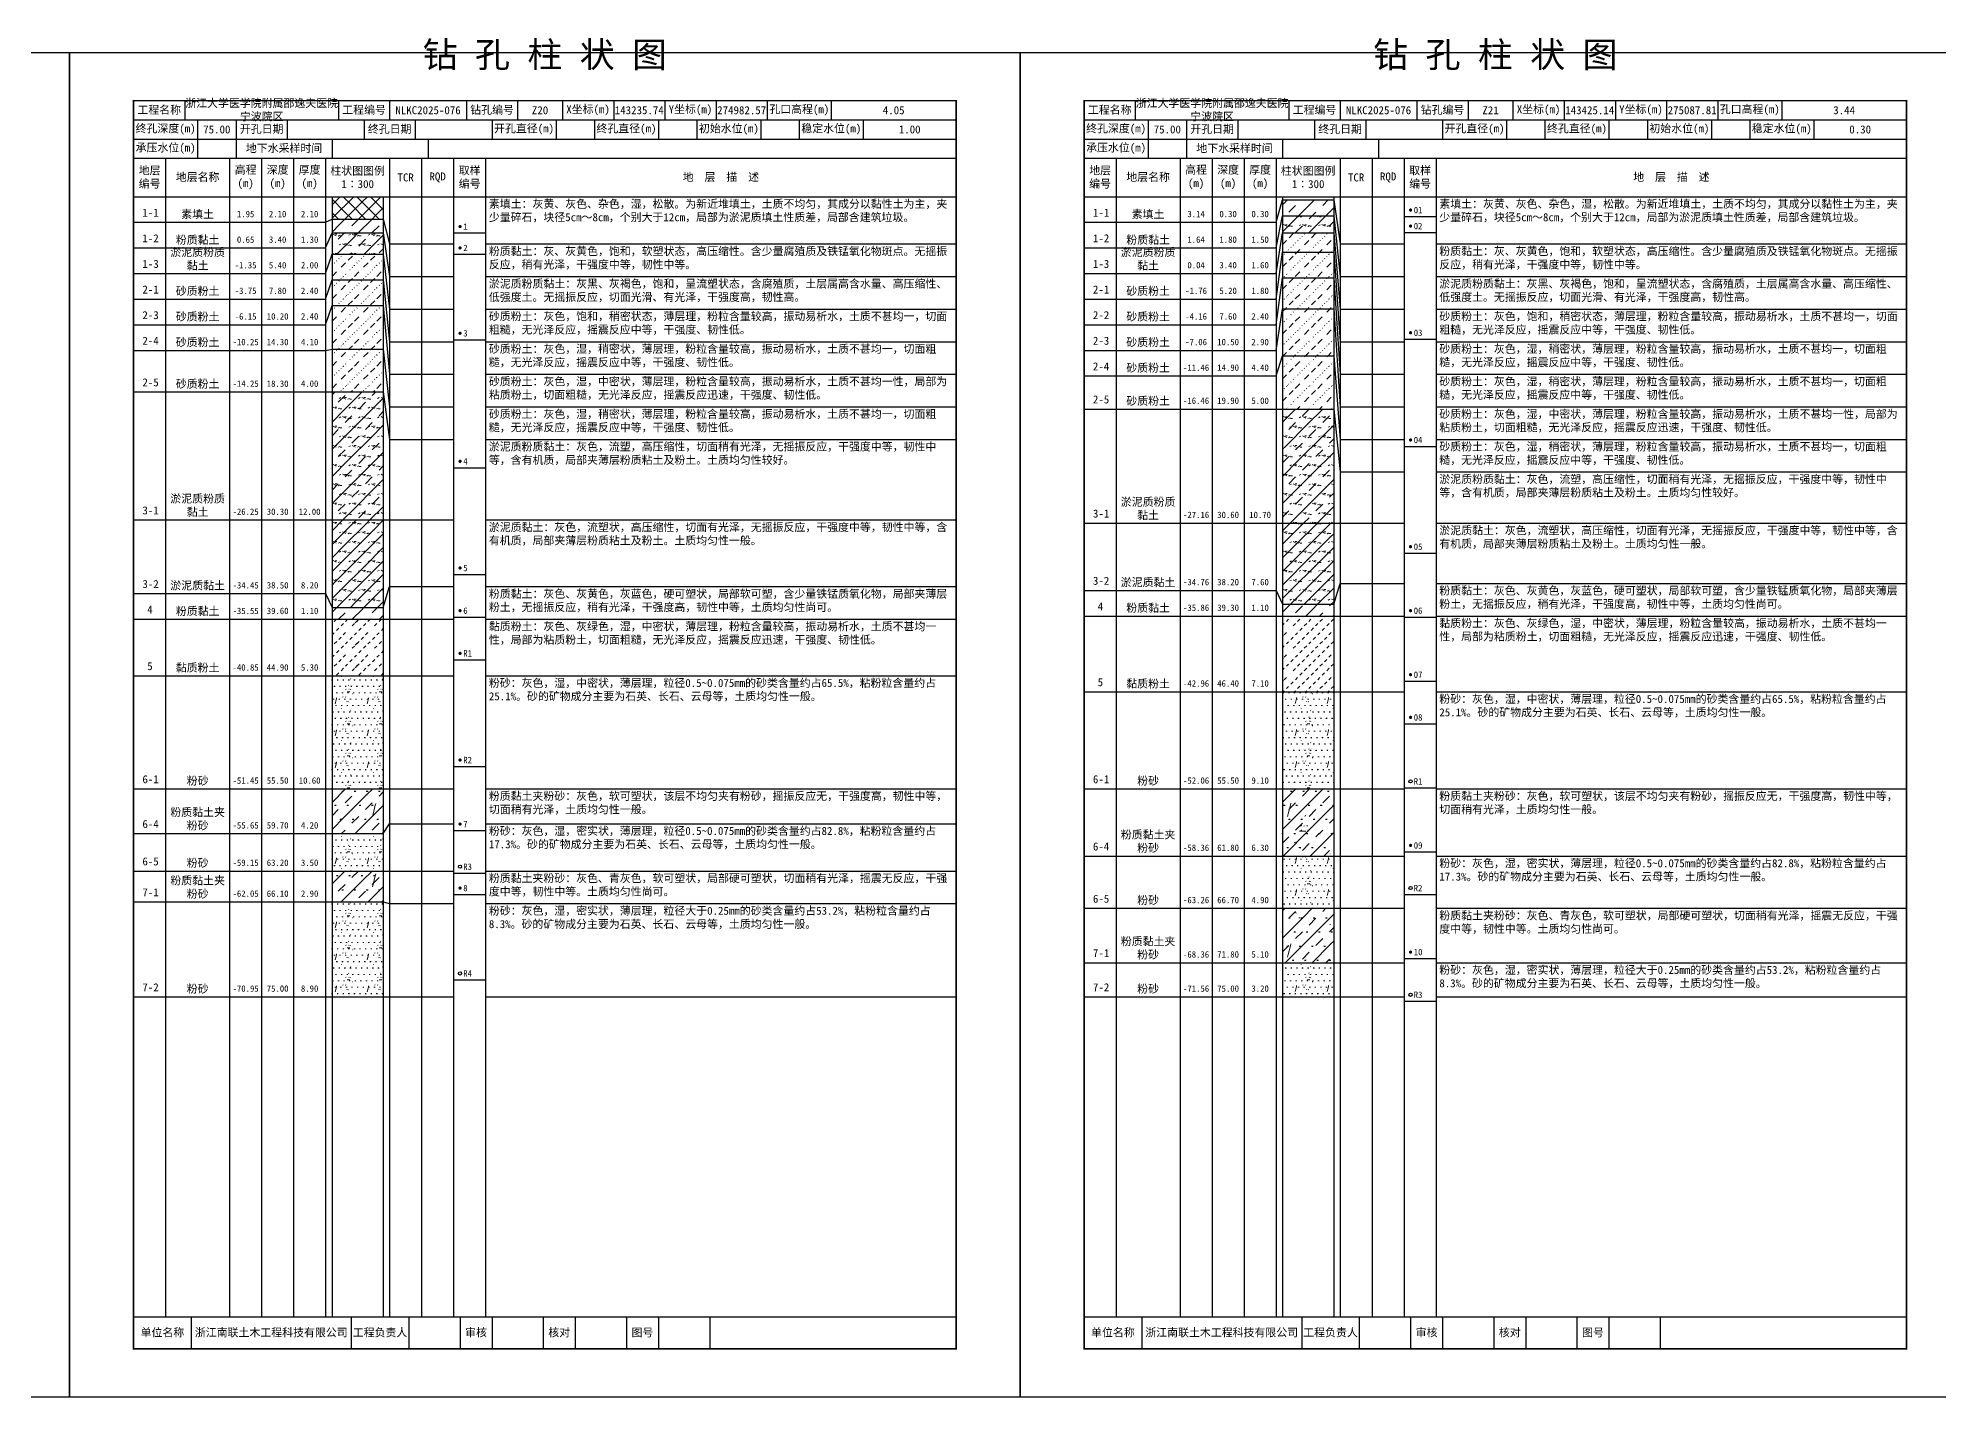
# Model space of a CAD drawing. Extents: x 297 to 65340, y 0 to 425.
# Drawn here: x 38303 to 38897, y 0 to 425 of the extents above; entities that cross this region are included whole.
import ezdxf
from ezdxf.enums import TextEntityAlignment as Align

# ---------------------------------------------------------------- set-up
doc = ezdxf.new("R2010")
doc.units = 0
doc.layers.get('0').update_dxf_attribs({"linetype": 'CONTINUOUS'})
doc.layers.add('FRAME', color=7, linetype='CONTINUOUS')
doc.layers.add('STRATUM', color=7, linetype='CONTINUOUS')
doc.layers.add('HATCH', color=7, linetype='CONTINUOUS', lineweight=13)
doc.styles.add('ST', font='')
doc.styles.get('ST').set_extended_font_data('SimSun')
pattern_1 = [(45, (0, 0), (-4.2426407, 4.2426407), [10, 0]), (45, (1.061, -3.182), (-2.1213203, 6.363961), [3, -3])]
pattern_2 = [(45, (0, 0), (-4.2426407, 4.2426407), [10, 0]), (45, (1.061, -3.182), (-2.1213203, 6.363961), [3, -3]), (26.565, (1.0741, -0.2536), (5.99982296, 5.99981224), [0.567, -12.849]), (0, (0.507, -0.2536), (0, 6), [0.567, -5.433]), (26.565, (-1.5813, 0), (5.99982296, 5.99981224), [0.567, -12.849]), (0, (-1.074, 0.2536), (0, 6), [0.567, -5.433]), (153.435, (0.5071, -0.2536), (-5.9998176, -5.36e-06), [1.134, -12.2826]), (26.565, (4.0741, 2.7464), (5.99982296, 5.99981224), [0.567, -12.849]), (0, (3.507, 2.7464), (0, 6), [0.567, -5.433]), (26.565, (1.4187, 3), (5.99982296, 5.99981224), [0.567, -12.849]), (0, (1.926, 3.2536), (0, 6), [0.567, -5.433]), (153.435, (3.5071, 2.7464), (-5.9998176, -5.36e-06), [1.134, -12.2826])]
pattern_3 = [(45.000006, (0, 0), (-7.3e-07, 6.99998237), [1.971956, -7.927535]), (45.000006, (2.813, 2.829), (-7.3e-07, 6.99998237), [1.99367, -7.905828]), (45.000006, (5.0675, 5.082), (-7.3e-07, 6.99998237), [1.813609, -8.085882]), (26.565052, (0, 3.5), (7.00000042, 7.00000017), [0.0965, -15.555976]), (36.869899, (0.7, 4.2), (6.999999835, 7.000000165), [0.197747, -34.802253]), (315.00001, (3.5, 6.976), (6.99998237, 1.2e-06), [0.033054, -9.866441]), (26.565052, (3.5, 0), (7.00000042, 7.00000017), [0.144749, -15.507727]), (26.565052, (4.2, 0.7), (7.00000042, 7.00000017), [0.10528, -15.547196]), (90.000004, (4.55, 1.05), (-7, -5e-07), [0.028767, -6.971233]), (26.565052, (4.9, 1.4), (7.00000042, 7.00000017), [0.091014, -31.213938]), (36.869899, (5.6, 2.1), (6.999999835, 7.000000165), [0.110692, -34.889308]), (45.000002, (6.3, 2.8), (-2.4e-07, 6.99998237), [0.109112, -9.790383]), (315.00001, (6.914, 3.548), (6.99998237, 1.2e-06), [0.033054, -9.866441]), (36.869898, (1.4, 4.9), (6.999999957, 7.000000043), [0.10224, -34.89776]), (53.130103, (2.1, 5.6), (13.999999763, 21.00000016), [0.134384, -34.865616]), (53.130103, (2.8, 6.3), (13.999999763, 21.00000016), [0.126246, -34.873754])]
pattern_4 = [(45, (0, 0), (-2.12132034, 2.12132034), [10, 0]), (26.565, (1.0741, -0.2536), (5.99982296, 5.99981224), [0.567, -12.849]), (0, (0.507, -0.2536), (0, 6), [0.567, -5.433]), (26.565, (-1.5813, 0), (5.99982296, 5.99981224), [0.567, -12.849]), (0, (-1.074, 0.2536), (0, 6), [0.567, -5.433]), (153.435, (0.5071, -0.2536), (-5.9998176, -5.36e-06), [1.134, -12.2826]), (26.565, (4.0741, 2.7464), (5.99982296, 5.99981224), [0.567, -12.849]), (0, (3.507, 2.7464), (0, 6), [0.567, -5.433]), (26.565, (1.4187, 3), (5.99982296, 5.99981224), [0.567, -12.849]), (0, (1.926, 3.2536), (0, 6), [0.567, -5.433]), (153.435, (3.5071, 2.7464), (-5.9998176, -5.36e-06), [1.134, -12.2826])]
pattern_5 = [(45.000005, (0, 0), (-6e-07, 6.99998237), [0.947297, -8.952198]), (45.000005, (1.4, 1.4), (-6e-07, 6.99998237), [0.986898, -8.912597]), (45.000005, (2.8, 2.8), (-6e-07, 6.99998237), [1.060182, -8.839313]), (45.000005, (4.2, 4.2), (-6e-07, 6.99998237), [0.949178, -8.950318]), (45.000005, (5.6, 5.6), (-6e-07, 6.99998237), [1.036501, -8.862994]), (45.000005, (3.5, 0), (-6e-07, 6.99998237), [1.013348, -8.886147]), (45.000005, (4.9, 1.4), (-6e-07, 6.99998237), [1.078956, -12.120371]), (45.000005, (6.3, 2.8), (-6e-07, 6.99998237), [0.998824, -8.900671]), (45.000003, (0.7, 4.2), (-3.7e-07, 6.99998237), [1.05533, -8.844165]), (45.000003, (2.1, 5.6), (-3.7e-07, 6.99998237), [1.036501, -8.862994])]
pattern_6 = [(82.875, (-0.8346, -1.206), (0.00036925, 10.00017644), [0.08929, -80.53371]), (143.13, (-0.7336, -1.2818), (-29.99996427, 20.00005359), [0.12627, -49.87373]), (172.875, (-0.5564, -1.304), (-70.000245666, 9.99966033), [0.17857, -80.44443]), (206.565, (-0.378, -1.2147), (-9.99970493, -9.99968706), [0.19954, -22.16046]), (243.435, (-0.2887, -1.0363), (8.93e-06, -9.999696), [0.19954, -22.16146]), (255.964, (-0.1994, -0.679), (-0.00020004, -9.99950129), [0.36813, -40.86287]), (255.964, (0.1106, 0.561), (-0.00020004, -9.99950129), [1.27838, -39.95262]), (255.964, (0.179, 0.835), (-0.00020004, -9.99950129), [0.28235, -40.94865]), (216.87, (0.3694, 1.0892), (-9.99998214, -10.00001786), [0.12627, -49.87373]), (243.435, (0.2683, 1.0135), (8.93e-06, -9.999696), [0.19954, -22.16146]), (206.565, (0.548, 1.1785), (-9.99970493, -9.99968706), [0.19954, -22.16046]), (172.875, (0.725, 1.1563), (-70.000245666, 9.99966033), [0.17857, -80.44443]), (143.13, (0.826, 1.0806), (-29.99996427, 20.00005359), [0.12627, -49.87373]), (82.875, (0.815, 0.992), (0.00036925, 10.00017644), [0.08929, -80.53371]), (0, (-0.33, 0.34), (0, 10), [0.89286, -9.10714]), (0, (0.025, 0), (1, 2), [0, -1.75]), (0, (0, 0.025), (1, 2), [0, -1.75]), (0, (0, 0), (1, 2), [0, -1.75]), (0, (-0.025, 0), (1, 2), [0, -1.75]), (0, (0, -0.025), (1, 2), [0, -1.75])]
pattern_7 = [(82.875, (-1.8361, -2.6533), (0.00081235, 22.00038817), [0.196438, -177.174162]), (143.13, (-1.614, -2.82), (-65.9999214, 44.0001179), [0.277794, -109.722206]), (172.875, (-1.224, -2.8687), (-154.00054047, 21.99925272), [0.392854, -176.977746]), (206.565, (-0.831, -2.672), (-21.9993508, -21.9993115), [0.438988, -48.753012]), (243.435, (-0.635, -2.28), (1.96e-05, -21.9993312), [0.438988, -48.755212]), (255.964, (-0.4387, -1.494), (-0.0004401, -21.9989028), [0.809886, -89.898314]), (255.964, (0.2434, 1.2344), (-0.0004401, -21.9989028), [2.812436, -87.895764]), (255.964, (0.394, 1.837), (-0.0004401, -21.9989028), [0.62117, -90.08703]), (216.87, (0.8126, 2.3963), (-21.9999607, -22.0000393), [0.277794, -109.722206]), (243.435, (0.59, 2.23), (1.96e-05, -21.9993312), [0.438988, -48.755212]), (206.565, (1.205, 2.593), (-21.9993508, -21.9993115), [0.438988, -48.753012]), (172.875, (1.595, 2.544), (-154.00054047, 21.99925272), [0.392854, -176.977746]), (143.13, (1.8173, 2.3772), (-65.9999214, 44.0001179), [0.277794, -109.722206]), (82.875, (1.793, 2.1823), (0.00081235, 22.00038817), [0.196438, -177.174162]), (0, (-0.725, 0.748), (0, 22), [1.964292, -20.035708]), (0, (0.055, 0), (2.2, 4.4), [0, -3.85]), (0, (0, 0.055), (2.2, 4.4), [0, -3.85]), (0, (0, 0), (2.2, 4.4), [0, -3.85]), (0, (-0.055, 0), (2.2, 4.4), [0, -3.85]), (0, (0, -0.055), (2.2, 4.4), [0, -3.85])]

# ---------------------------------------------------------------- blocks, each defined once
blk = doc.blocks.new('SolidCircle')
at = {"const_width": 0.5}
blk.add_lwpolyline([(-0.25, 0, 1), (0.25, 0, 1)], format="xyb", close=True, dxfattribs=at)

msp = doc.modelspace()

# ---------------------------------------------------------------- hatches: boundary and pattern name
at = {"layer": 'HATCH'}
h = msp.add_hatch(dxfattribs=at)
h.set_pattern_fill('STT', color=256, style=0)
h.set_pattern_definition([(45, (0, 0), (-2.12132034, 2.12132034), [10, 0]), (135, (0, 0), (-2.12132034, -2.12132034), [10, 0])])
h.paths.add_polyline_path([(38411, 375), (38395, 375), (38395, 368), (38411, 368)])
h = msp.add_hatch(dxfattribs=at)
h.set_pattern_fill('FZNT', color=256, style=0)
h.set_pattern_definition(pattern_1)
h.paths.add_polyline_path([(38708, 374), (38692, 374), (38692, 369), (38708, 369)])
h = msp.add_hatch(dxfattribs=at)
h.set_pattern_fill('YNFNT', color=256, style=0)
h.set_pattern_definition(pattern_2)
h.paths.add_polyline_path([(38708, 369), (38692, 369), (38692, 363.67), (38708, 363.67)])
h = msp.add_hatch(dxfattribs=at)
h.set_pattern_fill('FZNT', color=256, style=0)
h.set_pattern_definition(pattern_1)
h.paths.add_polyline_path([(38411, 368), (38395, 368), (38395, 363.67), (38411, 363.67)])
h = msp.add_hatch(dxfattribs=at)
h.set_pattern_fill('YNFNT', color=256, style=0)
h.set_pattern_definition(pattern_2)
h.paths.add_polyline_path([(38411, 363.67), (38395, 363.67), (38395, 357), (38411, 357)])
h = msp.add_hatch(dxfattribs=at)
h.set_pattern_fill('SZFT', color=256, style=0)
h.set_pattern_definition(pattern_3)
h.paths.add_polyline_path([(38708, 363.67), (38692, 363.67), (38692, 357.67), (38708, 357.67)])
h = msp.add_hatch(dxfattribs=at)
h.set_pattern_fill('SZFT', color=256, style=0)
h.set_pattern_definition(pattern_3)
h.paths.add_polyline_path([(38411, 357), (38395, 357), (38395, 349), (38411, 349)])
h = msp.add_hatch(dxfattribs=at)
h.set_pattern_fill('SZFT', color=256, style=0)
h.set_pattern_definition(pattern_3)
h.paths.add_polyline_path([(38708, 357.67), (38692, 357.67), (38692, 349.67), (38708, 349.67)])
h = msp.add_hatch(dxfattribs=at)
h.set_pattern_fill('SZFT', color=256, style=0)
h.set_pattern_definition(pattern_3)
h.paths.add_polyline_path([(38411, 349), (38395, 349), (38395, 341), (38411, 341)])
h = msp.add_hatch(dxfattribs=at)
h.set_pattern_fill('SZFT', color=256, style=0)
h.set_pattern_definition(pattern_3)
h.paths.add_polyline_path([(38708, 349.67), (38692, 349.67), (38692, 340), (38708, 340)])
h = msp.add_hatch(dxfattribs=at)
h.set_pattern_fill('SZFT', color=256, style=0)
h.set_pattern_definition(pattern_3)
h.paths.add_polyline_path([(38411, 341), (38395, 341), (38395, 327.33), (38411, 327.33)])
h = msp.add_hatch(dxfattribs=at)
h.set_pattern_fill('SZFT', color=256, style=0)
h.set_pattern_definition(pattern_3)
h.paths.add_polyline_path([(38708, 340), (38692, 340), (38692, 325.33), (38708, 325.33)])
h = msp.add_hatch(dxfattribs=at)
h.set_pattern_fill('SZFT', color=256, style=0)
h.set_pattern_definition(pattern_3)
h.paths.add_polyline_path([(38411, 327.33), (38395, 327.33), (38395, 314), (38411, 314)])
h = msp.add_hatch(dxfattribs=at)
h.set_pattern_fill('SZFT', color=256, style=0)
h.set_pattern_definition(pattern_3)
h.paths.add_polyline_path([(38708, 325.33), (38692, 325.33), (38692, 308.67), (38708, 308.67)])
h = msp.add_hatch(dxfattribs=at)
h.set_pattern_fill('YNFNT', color=256, style=0)
h.set_pattern_definition(pattern_2)
h.paths.add_polyline_path([(38411, 314), (38395, 314), (38395, 274), (38411, 274)])
h = msp.add_hatch(dxfattribs=at)
h.set_pattern_fill('YNFNT', color=256, style=0)
h.set_pattern_definition(pattern_2)
h.paths.add_polyline_path([(38708, 308.67), (38692, 308.67), (38692, 273), (38708, 273)])
h = msp.add_hatch(dxfattribs=at)
h.set_pattern_fill('YNNT', color=256, style=0)
h.set_pattern_definition(pattern_4)
h.paths.add_polyline_path([(38411, 274), (38395, 274), (38395, 246.67), (38411, 246.67)])
h = msp.add_hatch(dxfattribs=at)
h.set_pattern_fill('YNNT', color=256, style=0)
h.set_pattern_definition(pattern_4)
h.paths.add_polyline_path([(38708, 273), (38692, 273), (38692, 247.67), (38708, 247.67)])
h = msp.add_hatch(dxfattribs=at)
h.set_pattern_fill('FZNT', color=256, style=0)
h.set_pattern_definition(pattern_1)
h.paths.add_polyline_path([(38411, 246.67), (38395, 246.67), (38395, 243), (38411, 243)])
h = msp.add_hatch(dxfattribs=at)
h.set_pattern_fill('FZNT', color=256, style=0)
h.set_pattern_definition(pattern_1)
h.paths.add_polyline_path([(38708, 247.67), (38692, 247.67), (38692, 244), (38708, 244)])
h = msp.add_hatch(dxfattribs=at)
h.set_pattern_fill('NZFT', color=256, style=0)
h.set_pattern_definition(pattern_5)
h.paths.add_polyline_path([(38708, 244), (38692, 244), (38692, 220.33), (38708, 220.33)])
h = msp.add_hatch(dxfattribs=at)
h.set_pattern_fill('NZFT', color=256, style=0)
h.set_pattern_definition(pattern_5)
h.paths.add_polyline_path([(38411, 243), (38395, 243), (38395, 225.33), (38411, 225.33)])
h = msp.add_hatch(dxfattribs=at)
h.set_pattern_fill('FS', color=256, style=0)
h.set_pattern_definition(pattern_6)
h.paths.add_polyline_path([(38411, 225.33), (38395, 225.33), (38395, 190), (38411, 190)])
h = msp.add_hatch(dxfattribs=at)
h.set_pattern_fill('FS', color=256, style=0)
h.set_pattern_definition(pattern_6)
h.paths.add_polyline_path([(38708, 220.33), (38692, 220.33), (38692, 190), (38708, 190)])
h = msp.add_hatch(dxfattribs=at)
h.set_pattern_fill('FZNT', color=256, style=0)
h.set_pattern_definition(pattern_1)
h.paths.add_polyline_path([(38411, 190), (38395, 190), (38395, 176), (38411, 176)])
h = msp.add_hatch(dxfattribs=at)
h.set_pattern_fill('FS', color=256, scale=2.2, style=0)
h.set_pattern_definition(pattern_7)
h.paths.add_polyline_path([(38411, 190), (38395, 190), (38395, 176), (38411, 176)])
h = msp.add_hatch(dxfattribs=at)
h.set_pattern_fill('FZNT', color=256, style=0)
h.set_pattern_definition(pattern_1)
h.paths.add_polyline_path([(38708, 190), (38692, 190), (38692, 169), (38708, 169)])
h = msp.add_hatch(dxfattribs=at)
h.set_pattern_fill('FS', color=256, scale=2.2, style=0)
h.set_pattern_definition(pattern_7)
h.paths.add_polyline_path([(38708, 190), (38692, 190), (38692, 169), (38708, 169)])
h = msp.add_hatch(dxfattribs=at)
h.set_pattern_fill('FS', color=256, style=0)
h.set_pattern_definition(pattern_6)
h.paths.add_polyline_path([(38411, 176), (38395, 176), (38395, 164.33), (38411, 164.33)])
h = msp.add_hatch(dxfattribs=at)
h.set_pattern_fill('FS', color=256, style=0)
h.set_pattern_definition(pattern_6)
h.paths.add_polyline_path([(38708, 169), (38692, 169), (38692, 152.67), (38708, 152.67)])
h = msp.add_hatch(dxfattribs=at)
h.set_pattern_fill('FZNT', color=256, style=0)
h.set_pattern_definition(pattern_1)
h.paths.add_polyline_path([(38411, 164.33), (38395, 164.33), (38395, 154.67), (38411, 154.67)])
h = msp.add_hatch(dxfattribs=at)
h.set_pattern_fill('FS', color=256, scale=2.2, style=0)
h.set_pattern_definition(pattern_7)
h.paths.add_polyline_path([(38411, 164.33), (38395, 164.33), (38395, 154.67), (38411, 154.67)])
h = msp.add_hatch(dxfattribs=at)
h.set_pattern_fill('FS', color=256, style=0)
h.set_pattern_definition(pattern_6)
h.paths.add_polyline_path([(38411, 154.67), (38395, 154.67), (38395, 125), (38411, 125)])
h = msp.add_hatch(dxfattribs=at)
h.set_pattern_fill('FZNT', color=256, style=0)
h.set_pattern_definition(pattern_1)
h.paths.add_polyline_path([(38708, 152.67), (38692, 152.67), (38692, 135.67), (38708, 135.67)])
h = msp.add_hatch(dxfattribs=at)
h.set_pattern_fill('FS', color=256, scale=2.2, style=0)
h.set_pattern_definition(pattern_7)
h.paths.add_polyline_path([(38708, 152.67), (38692, 152.67), (38692, 135.67), (38708, 135.67)])
h = msp.add_hatch(dxfattribs=at)
h.set_pattern_fill('FS', color=256, style=0)
h.set_pattern_definition(pattern_6)
h.paths.add_polyline_path([(38708, 135.67), (38692, 135.67), (38692, 125), (38708, 125)])

# ---------------------------------------------------------------- linework, layer by layer
at = {"layer": 'FRAME', "color": 245, "linetype": 'Continuous'}
for points in [[(38016, 0), (38313, 0), (38313, 420), (38016, 420)], [(38313, 0), (38610, 0), (38610, 420), (38313, 420)], [(38610, 0), (38907, 0), (38907, 420), (38610, 420)]]:
    msp.add_lwpolyline(points, close=True, dxfattribs=at)
at = {"layer": 'FRAME', "linetype": 'Continuous', "const_width": 0.5}
for points in [[(38333, 15), (38590, 15), (38590, 405), (38333, 405)], [(38630, 15), (38887, 15), (38887, 405), (38630, 405)]]:
    msp.add_lwpolyline(points, close=True, dxfattribs=at)
at = {"layer": 'FRAME', "color": 0, "linetype": 'Continuous'}
for points in [[(38349, 405), (38349, 399)], [(38397, 405), (38397, 399)], [(38413, 405), (38413, 399)], [(38437, 405), (38437, 399)], [(38453, 405), (38453, 399)], [(38467, 405), (38467, 399)], [(38483, 405), (38483, 399)], [(38499, 405), (38499, 399)], [(38515, 405), (38515, 399)], [(38531, 405), (38531, 399)], [(38551, 405), (38551, 399)], [(38590, 405), (38590, 399)], [(38646, 405), (38646, 399)], [(38694, 405), (38694, 399)], [(38710, 405), (38710, 399)], [(38734, 405), (38734, 399)], [(38750, 405), (38750, 399)], [(38764, 405), (38764, 399)], [(38780, 405), (38780, 399)], [(38796, 405), (38796, 399)], [(38812, 405), (38812, 399)], [(38828, 405), (38828, 399)], [(38848, 405), (38848, 399)], [(38887, 405), (38887, 399)], [(38333, 399), (38590, 399)], [(38353, 399), (38353, 393)], [(38365, 399), (38365, 393)], [(38381, 399), (38381, 393)], [(38405, 399), (38405, 393)], [(38421, 399), (38421, 393)], [(38445, 399), (38445, 393)], [(38465, 399), (38465, 393)], [(38477, 399), (38477, 393)], [(38497, 399), (38497, 393)], [(38509, 399), (38509, 393)], [(38529, 399), (38529, 393)], [(38541, 399), (38541, 393)], [(38561, 399), (38561, 393)], [(38590, 399), (38590, 393)], [(38630, 399), (38887, 399)], [(38650, 399), (38650, 393)], [(38662, 399), (38662, 393)], [(38678, 399), (38678, 393)], [(38702, 399), (38702, 393)], [(38718, 399), (38718, 393)], [(38742, 399), (38742, 393)], [(38762, 399), (38762, 393)], [(38774, 399), (38774, 393)], [(38794, 399), (38794, 393)], [(38806, 399), (38806, 393)], [(38826, 399), (38826, 393)], [(38838, 399), (38838, 393)], [(38858, 399), (38858, 393)], [(38887, 399), (38887, 393)], [(38333, 393), (38590, 393)], [(38353, 393), (38353, 387)], [(38365, 393), (38365, 387)], [(38395, 393), (38395, 387)], [(38425, 393), (38425, 387)], [(38630, 393), (38887, 393)], [(38650, 393), (38650, 387)], [(38662, 393), (38662, 387)], [(38692, 393), (38692, 387)], [(38722, 393), (38722, 387)], [(38333, 387), (38590, 387)], [(38343, 387), (38343, 25)], [(38363, 387), (38363, 25)], [(38373, 387), (38373, 25)], [(38383, 387), (38383, 25)], [(38393, 387), (38393, 25)], [(38413, 387), (38413, 25)], [(38423, 387), (38423, 25)], [(38433, 387), (38433, 25)], [(38443, 387), (38443, 25)], [(38590, 387), (38590, 25)], [(38630, 387), (38887, 387)], [(38640, 387), (38640, 25)], [(38660, 387), (38660, 25)], [(38670, 387), (38670, 25)], [(38680, 387), (38680, 25)], [(38690, 387), (38690, 25)], [(38710, 387), (38710, 25)], [(38720, 387), (38720, 25)], [(38730, 387), (38730, 25)], [(38740, 387), (38740, 25)], [(38887, 387), (38887, 25)], [(38333, 375), (38590, 375)], [(38395, 375), (38395, 25)], [(38411, 375), (38411, 25)], [(38630, 375), (38887, 375)], [(38692, 375), (38692, 25)], [(38708, 375), (38708, 25)], [(38333, 25), (38590, 25)], [(38351, 25), (38351, 15)], [(38401, 25), (38401, 15)], [(38419, 25), (38419, 15)], [(38435, 25), (38435, 15)], [(38445, 25), (38445, 15)], [(38461, 25), (38461, 15)], [(38471, 25), (38471, 15)], [(38487, 25), (38487, 15)], [(38497, 25), (38497, 15)], [(38513, 25), (38513, 15)], [(38630, 25), (38887, 25)], [(38648, 25), (38648, 15)], [(38698, 25), (38698, 15)], [(38716, 25), (38716, 15)], [(38732, 25), (38732, 15)], [(38742, 25), (38742, 15)], [(38758, 25), (38758, 15)], [(38768, 25), (38768, 15)], [(38784, 25), (38784, 15)], [(38794, 25), (38794, 15)], [(38810, 25), (38810, 15)]]:
    msp.add_lwpolyline(points, dxfattribs=at)
at = {"layer": 'STRATUM', "linetype": 'Continuous'}
for points in [[(38690, 367), (38692, 374), (38708, 374), (38710, 360.23)], [(38690, 359), (38692, 369), (38708, 369), (38710, 350.06)], [(38730, 368.83), (38740, 368.83)], [(38333, 367), (38343, 367)], [(38343, 367), (38363, 367)], [(38363, 367), (38373, 367)], [(38373, 367), (38383, 367)], [(38383, 367), (38393, 367)], [(38393, 367), (38395, 368), (38411, 368), (38413, 360.23)], [(38393, 359), (38395, 363.67), (38411, 363.67), (38413, 350.06)], [(38433, 363.67), (38443, 363.67)], [(38630, 367), (38640, 367)], [(38640, 367), (38660, 367)], [(38660, 367), (38670, 367)], [(38670, 367), (38680, 367)], [(38680, 367), (38690, 367)], [(38690, 351), (38692, 363.67), (38708, 363.67), (38710, 339.88)], [(38730, 363.83), (38740, 363.83)], [(38333, 359), (38343, 359)], [(38343, 359), (38363, 359)], [(38363, 359), (38373, 359)], [(38373, 359), (38383, 359)], [(38383, 359), (38393, 359)], [(38393, 351), (38395, 357), (38411, 357), (38413, 339.88)], [(38413, 360.23), (38423, 360.23)], [(38423, 360.23), (38433, 360.23)], [(38433, 357), (38443, 357)], [(38443, 360.23), (38590, 360.23)], [(38630, 359), (38640, 359)], [(38640, 359), (38660, 359)], [(38660, 359), (38670, 359)], [(38670, 359), (38680, 359)], [(38680, 359), (38690, 359)], [(38690, 343), (38692, 357.67), (38708, 357.67), (38710, 329.7)], [(38710, 360.23), (38720, 360.23)], [(38720, 360.23), (38730, 360.23)], [(38740, 360.23), (38887, 360.23)], [(38333, 351), (38343, 351)], [(38343, 351), (38363, 351)], [(38363, 351), (38373, 351)], [(38373, 351), (38383, 351)], [(38383, 351), (38393, 351)], [(38630, 351), (38640, 351)], [(38640, 351), (38660, 351)], [(38660, 351), (38670, 351)], [(38670, 351), (38680, 351)], [(38680, 351), (38690, 351)], [(38393, 343), (38395, 349), (38411, 349), (38413, 329.7)], [(38413, 350.06), (38423, 350.06)], [(38423, 350.06), (38433, 350.06)], [(38443, 350.06), (38590, 350.06)], [(38690, 335), (38692, 349.67), (38708, 349.67), (38710, 319.53)], [(38710, 350.06), (38720, 350.06)], [(38720, 350.06), (38730, 350.06)], [(38740, 350.06), (38887, 350.06)], [(38333, 343), (38343, 343)], [(38343, 343), (38363, 343)], [(38363, 343), (38373, 343)], [(38373, 343), (38383, 343)], [(38383, 343), (38393, 343)], [(38393, 335), (38395, 341), (38411, 341), (38413, 319.53)], [(38413, 339.88), (38423, 339.88)], [(38423, 339.88), (38433, 339.88)], [(38443, 339.88), (38590, 339.88)], [(38630, 343), (38640, 343)], [(38640, 343), (38660, 343)], [(38660, 343), (38670, 343)], [(38670, 343), (38680, 343)], [(38680, 343), (38690, 343)], [(38690, 327), (38692, 340), (38708, 340), (38710, 309.35)], [(38710, 339.88), (38720, 339.88)], [(38720, 339.88), (38730, 339.88)], [(38740, 339.88), (38887, 339.88)], [(38333, 335), (38343, 335)], [(38343, 335), (38363, 335)], [(38363, 335), (38373, 335)], [(38373, 335), (38383, 335)], [(38383, 335), (38393, 335)], [(38630, 335), (38640, 335)], [(38640, 335), (38660, 335)], [(38660, 335), (38670, 335)], [(38670, 335), (38680, 335)], [(38680, 335), (38690, 335)], [(38333, 327), (38343, 327)], [(38343, 327), (38363, 327)], [(38363, 327), (38373, 327)], [(38373, 327), (38383, 327)], [(38383, 327), (38393, 327)], [(38393, 327), (38395, 327.33), (38411, 327.33), (38413, 309.35)], [(38413, 329.7), (38423, 329.7)], [(38423, 329.7), (38433, 329.7)], [(38433, 330.33), (38443, 330.33)], [(38443, 329.7), (38590, 329.7)], [(38630, 327), (38640, 327)], [(38640, 327), (38660, 327)], [(38660, 327), (38670, 327)], [(38670, 327), (38680, 327)], [(38680, 327), (38690, 327)], [(38710, 329.7), (38720, 329.7)], [(38720, 329.7), (38730, 329.7)], [(38730, 330.5), (38740, 330.5)], [(38740, 329.7), (38887, 329.7)], [(38690, 319), (38692, 325.33), (38708, 325.33), (38710, 299.17)], [(38413, 319.53), (38423, 319.53)], [(38423, 319.53), (38433, 319.53)], [(38443, 319.53), (38590, 319.53)], [(38630, 319), (38640, 319)], [(38640, 319), (38660, 319)], [(38660, 319), (38670, 319)], [(38670, 319), (38680, 319)], [(38680, 319), (38690, 319)], [(38710, 319.53), (38720, 319.53)], [(38720, 319.53), (38730, 319.53)], [(38740, 319.53), (38887, 319.53)], [(38333, 314), (38343, 314)], [(38343, 314), (38363, 314)], [(38363, 314), (38373, 314)], [(38373, 314), (38383, 314)], [(38383, 314), (38393, 314)], [(38393, 314), (38395, 314), (38411, 314), (38413, 299.17)], [(38413, 309.35), (38423, 309.35)], [(38423, 309.35), (38433, 309.35)], [(38443, 309.35), (38590, 309.35)], [(38710, 309.35), (38720, 309.35)], [(38720, 309.35), (38730, 309.35)], [(38740, 309.35), (38887, 309.35)], [(38630, 308.67), (38640, 308.67)], [(38640, 308.67), (38660, 308.67)], [(38660, 308.67), (38670, 308.67)], [(38670, 308.67), (38680, 308.67)], [(38680, 308.67), (38690, 308.67)], [(38690, 308.67), (38692, 308.67), (38708, 308.67), (38710, 289)], [(38413, 299.17), (38423, 299.17)], [(38423, 299.17), (38433, 299.17)], [(38443, 299.17), (38590, 299.17)], [(38710, 299.17), (38720, 299.17)], [(38720, 299.17), (38730, 299.17)], [(38730, 297), (38740, 297)], [(38740, 299.17), (38887, 299.17)], [(38433, 290.33), (38443, 290.33)], [(38710, 289), (38720, 289)], [(38720, 289), (38730, 289)], [(38740, 289), (38887, 289)], [(38333, 274), (38343, 274)], [(38343, 274), (38363, 274)], [(38363, 274), (38373, 274)], [(38373, 274), (38383, 274)], [(38383, 274), (38393, 274)], [(38393, 274), (38395, 274), (38411, 274), (38413, 274)], [(38413, 274), (38423, 274)], [(38423, 274), (38433, 274)], [(38443, 274), (38590, 274)], [(38630, 273), (38640, 273)], [(38640, 273), (38660, 273)], [(38660, 273), (38670, 273)], [(38670, 273), (38680, 273)], [(38680, 273), (38690, 273)], [(38690, 273), (38692, 273), (38708, 273), (38710, 273)], [(38710, 273), (38720, 273)], [(38720, 273), (38730, 273)], [(38740, 273), (38887, 273)], [(38730, 263.67), (38740, 263.67)], [(38433, 257), (38443, 257)], [(38333, 251), (38343, 251)], [(38343, 251), (38363, 251)], [(38363, 251), (38373, 251)], [(38373, 251), (38383, 251)], [(38383, 251), (38393, 251)], [(38393, 251), (38395, 246.67), (38411, 246.67), (38413, 253.18)], [(38413, 253.18), (38423, 253.18)], [(38423, 253.18), (38433, 253.18)], [(38443, 253.18), (38590, 253.18)], [(38630, 252), (38640, 252)], [(38640, 252), (38660, 252)], [(38660, 252), (38670, 252)], [(38670, 252), (38680, 252)], [(38680, 252), (38690, 252)], [(38690, 252), (38692, 247.67), (38708, 247.67), (38710, 254.18)], [(38710, 254.18), (38720, 254.18)], [(38720, 254.18), (38730, 254.18)], [(38740, 254.18), (38887, 254.18)], [(38433, 243.67), (38443, 243.67)], [(38630, 244), (38640, 244)], [(38640, 244), (38660, 244)], [(38660, 244), (38670, 244)], [(38670, 244), (38680, 244)], [(38680, 244), (38690, 244)], [(38690, 244), (38692, 244), (38708, 244), (38710, 244)], [(38710, 244), (38720, 244)], [(38720, 244), (38730, 244)], [(38730, 243.67), (38740, 243.67)], [(38740, 244), (38887, 244)], [(38333, 243), (38343, 243)], [(38343, 243), (38363, 243)], [(38363, 243), (38373, 243)], [(38373, 243), (38383, 243)], [(38383, 243), (38393, 243)], [(38393, 243), (38395, 243), (38411, 243), (38413, 243)], [(38413, 243), (38423, 243)], [(38423, 243), (38433, 243)], [(38443, 243), (38590, 243)], [(38433, 230.33), (38443, 230.33)], [(38333, 225.33), (38343, 225.33)], [(38343, 225.33), (38363, 225.33)], [(38363, 225.33), (38373, 225.33)], [(38373, 225.33), (38383, 225.33)], [(38383, 225.33), (38393, 225.33)], [(38393, 225.33), (38395, 225.33), (38411, 225.33), (38413, 225.33)], [(38413, 225.33), (38423, 225.33)], [(38423, 225.33), (38433, 225.33)], [(38443, 225.33), (38590, 225.33)], [(38630, 220.33), (38640, 220.33)], [(38640, 220.33), (38660, 220.33)], [(38660, 220.33), (38670, 220.33)], [(38670, 220.33), (38680, 220.33)], [(38680, 220.33), (38690, 220.33)], [(38690, 220.33), (38692, 220.33), (38708, 220.33), (38710, 220.33)], [(38710, 220.33), (38720, 220.33)], [(38720, 220.33), (38730, 220.33)], [(38730, 223.67), (38740, 223.67)], [(38740, 220.33), (38887, 220.33)], [(38730, 210.33), (38740, 210.33)], [(38433, 197), (38443, 197)], [(38730, 190.33), (38740, 190.33)], [(38333, 190), (38343, 190)], [(38343, 190), (38363, 190)], [(38363, 190), (38373, 190)], [(38373, 190), (38383, 190)], [(38383, 190), (38393, 190)], [(38393, 190), (38395, 190), (38411, 190), (38413, 190)], [(38413, 190), (38423, 190)], [(38423, 190), (38433, 190)], [(38443, 190), (38590, 190)], [(38630, 190), (38640, 190)], [(38640, 190), (38660, 190)], [(38660, 190), (38670, 190)], [(38670, 190), (38680, 190)], [(38680, 190), (38690, 190)], [(38690, 190), (38692, 190), (38708, 190), (38710, 190)], [(38710, 190), (38720, 190)], [(38720, 190), (38730, 190)], [(38740, 190), (38887, 190)], [(38393, 176), (38395, 176), (38411, 176), (38413, 179.1)], [(38413, 179.1), (38423, 179.1)], [(38423, 179.1), (38433, 179.1)], [(38443, 179.1), (38590, 179.1)], [(38333, 176), (38343, 176)], [(38343, 176), (38363, 176)], [(38363, 176), (38373, 176)], [(38373, 176), (38383, 176)], [(38383, 176), (38393, 176)], [(38433, 177), (38443, 177)], [(38630, 169), (38640, 169)], [(38640, 169), (38660, 169)], [(38660, 169), (38670, 169)], [(38670, 169), (38680, 169)], [(38680, 169), (38690, 169)], [(38690, 169), (38692, 169), (38708, 169), (38710, 169)], [(38710, 169), (38720, 169)], [(38720, 169), (38730, 169)], [(38730, 170.33), (38740, 170.33)], [(38740, 169), (38887, 169)], [(38333, 164.33), (38343, 164.33)], [(38343, 164.33), (38363, 164.33)], [(38363, 164.33), (38373, 164.33)], [(38373, 164.33), (38383, 164.33)], [(38383, 164.33), (38393, 164.33)], [(38393, 164.33), (38395, 164.33), (38411, 164.33), (38413, 164.33)], [(38413, 164.33), (38423, 164.33)], [(38423, 164.33), (38433, 164.33)], [(38433, 163.67), (38443, 163.67)], [(38443, 164.33), (38590, 164.33)], [(38333, 154.67), (38343, 154.67)], [(38343, 154.67), (38363, 154.67)], [(38363, 154.67), (38373, 154.67)], [(38373, 154.67), (38383, 154.67)], [(38383, 154.67), (38393, 154.67)], [(38393, 154.67), (38395, 154.67), (38411, 154.67), (38413, 154.16)], [(38433, 157), (38443, 157)], [(38730, 157), (38740, 157)], [(38413, 154.16), (38423, 154.16)], [(38423, 154.16), (38433, 154.16)], [(38443, 154.16), (38590, 154.16)], [(38630, 152.67), (38640, 152.67)], [(38640, 152.67), (38660, 152.67)], [(38660, 152.67), (38670, 152.67)], [(38670, 152.67), (38680, 152.67)], [(38680, 152.67), (38690, 152.67)], [(38690, 152.67), (38692, 152.67), (38708, 152.67), (38710, 152.67)], [(38710, 152.67), (38720, 152.67)], [(38720, 152.67), (38730, 152.67)], [(38740, 152.67), (38887, 152.67)], [(38730, 137), (38740, 137)], [(38630, 135.67), (38640, 135.67)], [(38640, 135.67), (38660, 135.67)], [(38660, 135.67), (38670, 135.67)], [(38670, 135.67), (38680, 135.67)], [(38680, 135.67), (38690, 135.67)], [(38690, 135.67), (38692, 135.67), (38708, 135.67), (38710, 135.67)], [(38710, 135.67), (38720, 135.67)], [(38720, 135.67), (38730, 135.67)], [(38740, 135.67), (38887, 135.67)], [(38333, 125), (38343, 125)], [(38343, 125), (38363, 125)], [(38363, 125), (38373, 125)], [(38373, 125), (38383, 125)], [(38383, 125), (38393, 125)], [(38393, 125), (38395, 125), (38411, 125), (38413, 125)], [(38413, 125), (38423, 125)], [(38423, 125), (38433, 125)], [(38433, 130.33), (38443, 130.33)], [(38443, 125), (38590, 125)], [(38630, 125), (38640, 125)], [(38640, 125), (38660, 125)], [(38660, 125), (38670, 125)], [(38670, 125), (38680, 125)], [(38680, 125), (38690, 125)], [(38690, 125), (38692, 125), (38708, 125), (38710, 125)], [(38710, 125), (38720, 125)], [(38720, 125), (38730, 125)], [(38740, 125), (38887, 125)], [(38730, 123.67), (38740, 123.67)]]:
    msp.add_lwpolyline(points, dxfattribs=at)
at = {"layer": 'STRATUM'}
for centre in [(38732, 192.33), (38435, 165.67), (38732, 159), (38435, 132.33), (38732, 125.67)]:
    msp.add_circle(centre, 0.5, dxfattribs=at)

# ---------------------------------------------------------------- block references
for p in [(38732, 370.83), (38435, 365.67), (38732, 365.83), (38435, 359), (38435, 332.33), (38732, 332.5), (38732, 299), (38435, 292.33), (38732, 265.67), (38435, 259), (38435, 245.67), (38732, 245.67), (38435, 232.33), (38732, 225.67), (38732, 212.33), (38435, 199), (38435, 179), (38732, 172.33), (38435, 159), (38732, 139)]:
    msp.add_blockref('SolidCircle', p, dxfattribs=at)

# ---------------------------------------------------------------- texts
at = {"layer": 'FRAME', "style": 'ST'}
for p in [(38461.5, 413), (38758.5, 413)]:
    msp.add_text('钻 孔 柱 状 图', height=8, dxfattribs=at).set_placement(p, align=Align.BOTTOM_CENTER)
at = {"layer": 'FRAME', "char_height": 2.5, "attachment_point": 5, "style": 'ST'}
for s, insert, width in [('浙江大学医学院附属邵逸夫医院宁波院区', (38373, 402), 48), ('X坐标(m)', (38475, 402), 16), ('Y坐标(m)', (38507, 402), 16), ('孔口高程(m)', (38541, 402), 20), ('浙江大学医学院附属邵逸夫医院宁波院区', (38670, 402), 48), ('X坐标(m)', (38772, 402), 16), ('Y坐标(m)', (38804, 402), 16), ('孔口高程(m)', (38838, 402), 20), ('工程名称', (38341, 402), 16), ('工程编号', (38405, 402), 16), ('NLKC2025-076', (38425, 402), 24), ('钻孔编号', (38445, 402), 16), ('Z20', (38460, 402), 14), ('143235.74', (38491, 402), 16), ('274982.57', (38523, 402), 16), ('4.05', (38570.5, 402), 39), ('工程名称', (38638, 402), 16), ('工程编号', (38702, 402), 16), ('NLKC2025-076', (38722, 402), 24), ('钻孔编号', (38742, 402), 16), ('Z21', (38757, 402), 14), ('143425.14', (38788, 402), 16), ('275087.81', (38820, 402), 16), ('3.44', (38867.5, 402), 39), ('终孔深度(m)', (38343, 396), 20), ('75.00', (38359, 396), 12), ('开孔日期', (38373, 396), 16), ('终孔日期', (38413, 396), 16), ('开孔直径(m)', (38455, 396), 20), ('终孔直径(m)', (38487, 396), 20), ('初始水位(m)', (38519, 396), 20), ('稳定水位(m)', (38551, 396), 20), ('1.00', (38575.5, 396), 29), ('终孔深度(m)', (38640, 396), 20), ('75.00', (38656, 396), 12), ('开孔日期', (38670, 396), 16), ('终孔日期', (38710, 396), 16), ('开孔直径(m)', (38752, 396), 20), ('终孔直径(m)', (38784, 396), 20), ('初始水位(m)', (38816, 396), 20), ('稳定水位(m)', (38848, 396), 20), ('0.30', (38872.5, 396), 29), ('承压水位(m)', (38343, 390), 20), ('地下水采样时间', (38380, 390), 30), ('承压水位(m)', (38640, 390), 20), ('地下水采样时间', (38677, 390), 30), ('地层编号', (38338, 381), 10), ('地层名称', (38353, 381), 20), ('高程\\P(m)', (38368, 381), 10), ('深度\\P(m)', (38378, 381), 10), ('厚度\\P(m)', (38388, 381), 10), ('柱状图图例\\P1∶300', (38403, 381), 20), ('TCR', (38418, 381), 10), ('RQD', (38428, 381), 10), ('取样编号', (38438, 381), 10), ('地  层  描  述', (38516.5, 381), 147), ('地层编号', (38635, 381), 10), ('地层名称', (38650, 381), 20), ('高程\\P(m)', (38665, 381), 10), ('深度\\P(m)', (38675, 381), 10), ('厚度\\P(m)', (38685, 381), 10), ('柱状图图例\\P1∶300', (38700, 381), 20), ('TCR', (38715, 381), 10), ('RQD', (38725, 381), 10), ('取样编号', (38735, 381), 10), ('地  层  描  述', (38813.5, 381), 147), ('单位名称', (38342, 20), 18), ('浙江南联土木工程科技有限公司', (38376, 20), 50), ('工程负责人', (38410, 20), 18), ('审核', (38440, 20), 10), ('核对', (38466, 20), 10), ('图号', (38492, 20), 10), ('单位名称', (38639, 20), 18), ('浙江南联土木工程科技有限公司', (38673, 20), 50), ('工程负责人', (38707, 20), 18), ('审核', (38737, 20), 10), ('核对', (38763, 20), 10), ('图号', (38789, 20), 10)]:
    msp.add_mtext(s, dxfattribs=dict(at, insert=insert, width=width))
at = {"layer": 'STRATUM', "style": 'ST'}
for s, height, p in [('1-1', 2.5, (38335.75, 370)), ('1-1', 2.5, (38632.75, 370)), ('01', 2, (38733, 370.83)), ('1-2', 2.5, (38335.75, 362)), ('1', 2, (38436, 365.67)), ('1-2', 2.5, (38632.75, 362)), ('02', 2, (38733, 365.83)), ('2', 2, (38436, 359)), ('1-3', 2.5, (38335.75, 354)), ('1-3', 2.5, (38632.75, 354)), ('2-1', 2.5, (38335.75, 346)), ('2-1', 2.5, (38632.75, 346)), ('2-3', 2.5, (38335.75, 338)), ('2-2', 2.5, (38632.75, 338)), ('3', 2, (38436, 332.33)), ('03', 2, (38733, 332.5)), ('2-4', 2.5, (38335.75, 330)), ('2-3', 2.5, (38632.75, 330)), ('2-4', 2.5, (38632.75, 322)), ('2-5', 2.5, (38335.75, 317)), ('2-5', 2.5, (38632.75, 311.67)), ('04', 2, (38733, 299)), ('4', 2, (38436, 292.33)), ('3-1', 2.5, (38335.75, 277)), ('3-1', 2.5, (38632.75, 276)), ('05', 2, (38733, 265.67)), ('5', 2, (38436, 259)), ('3-2', 2.5, (38632.75, 255)), ('3-2', 2.5, (38335.75, 254)), ('4', 2.5, (38337.25, 246)), ('6', 2, (38436, 245.67)), ('4', 2.5, (38634.25, 247)), ('06', 2, (38733, 245.67)), ('R1', 2, (38436, 232.33)), ('5', 2.5, (38337.25, 228.33)), ('07', 2, (38733, 225.67)), ('5', 2.5, (38634.25, 223.33)), ('08', 2, (38733, 212.33)), ('R2', 2, (38436, 199)), ('6-1', 2.5, (38335.75, 193)), ('6-1', 2.5, (38632.75, 193)), ('R1', 2, (38733, 192.33)), ('6-4', 2.5, (38335.75, 179)), ('7', 2, (38436, 179)), ('6-4', 2.5, (38632.75, 172)), ('09', 2, (38733, 172.33)), ('6-5', 2.5, (38335.75, 167.33)), ('R3', 2, (38436, 165.67)), ('7-1', 2.5, (38335.75, 157.67)), ('8', 2, (38436, 159)), ('6-5', 2.5, (38632.75, 155.67)), ('R2', 2, (38733, 159)), ('7-1', 2.5, (38632.75, 138.67)), ('10', 2, (38733, 139)), ('R4', 2, (38436, 132.33)), ('7-2', 2.5, (38335.75, 128)), ('7-2', 2.5, (38632.75, 128)), ('R3', 2, (38733, 125.67))]:
    msp.add_text(s, height=height, dxfattribs=at).set_placement(p, align=Align.MIDDLE_LEFT)
for s, p in [('1.95', (38368, 368)), ('2.10', (38378, 368)), ('2.10', (38388, 368)), ('3.14', (38665, 368)), ('0.30', (38675, 368)), ('0.30', (38685, 368)), ('0.65', (38368, 360)), ('3.40', (38378, 360)), ('1.30', (38388, 360)), ('1.64', (38665, 360)), ('1.80', (38675, 360)), ('1.50', (38685, 360)), ('-1.35', (38368, 352)), ('5.40', (38378, 352)), ('2.00', (38388, 352)), ('0.04', (38665, 352)), ('3.40', (38675, 352)), ('1.60', (38685, 352)), ('-3.75', (38368, 344)), ('7.80', (38378, 344)), ('2.40', (38388, 344)), ('-1.76', (38665, 344)), ('5.20', (38675, 344)), ('1.80', (38685, 344)), ('-6.15', (38368, 336)), ('10.20', (38378, 336)), ('2.40', (38388, 336)), ('-4.16', (38665, 336)), ('7.60', (38675, 336)), ('2.40', (38685, 336)), ('-10.25', (38368, 328)), ('14.30', (38378, 328)), ('4.10', (38388, 328)), ('-7.06', (38665, 328)), ('10.50', (38675, 328)), ('2.90', (38685, 328)), ('-11.46', (38665, 320)), ('14.90', (38675, 320)), ('4.40', (38685, 320)), ('-14.25', (38368, 315)), ('18.30', (38378, 315)), ('4.00', (38388, 315)), ('-16.46', (38665, 309.67)), ('19.90', (38675, 309.67)), ('5.00', (38685, 309.67)), ('-26.25', (38368, 275)), ('30.30', (38378, 275)), ('12.00', (38388, 275)), ('-27.16', (38665, 274)), ('30.60', (38675, 274)), ('10.70', (38685, 274)), ('-34.76', (38665, 253)), ('38.20', (38675, 253)), ('7.60', (38685, 253)), ('-34.45', (38368, 252)), ('38.50', (38378, 252)), ('8.20', (38388, 252)), ('-35.55', (38368, 244)), ('39.60', (38378, 244)), ('1.10', (38388, 244)), ('-35.86', (38665, 245)), ('39.30', (38675, 245)), ('1.10', (38685, 245)), ('-40.85', (38368, 226.33)), ('44.90', (38378, 226.33)), ('5.30', (38388, 226.33)), ('-42.96', (38665, 221.33)), ('46.40', (38675, 221.33)), ('7.10', (38685, 221.33)), ('-51.45', (38368, 191)), ('55.50', (38378, 191)), ('10.60', (38388, 191)), ('-52.06', (38665, 191)), ('55.50', (38675, 191)), ('9.10', (38685, 191)), ('-55.65', (38368, 177)), ('59.70', (38378, 177)), ('4.20', (38388, 177)), ('-58.36', (38665, 170)), ('61.80', (38675, 170)), ('6.30', (38685, 170)), ('-59.15', (38368, 165.33)), ('63.20', (38378, 165.33)), ('3.50', (38388, 165.33)), ('-62.05', (38368, 155.67)), ('66.10', (38378, 155.67)), ('2.90', (38388, 155.67)), ('-63.26', (38665, 153.67)), ('66.70', (38675, 153.67)), ('4.90', (38685, 153.67)), ('-68.36', (38665, 136.67)), ('71.80', (38675, 136.67)), ('5.10', (38685, 136.67)), ('-70.95', (38368, 126)), ('75.00', (38378, 126)), ('8.90', (38388, 126)), ('-71.56', (38665, 126)), ('75.00', (38675, 126)), ('3.20', (38685, 126))]:
    msp.add_text(s, height=2, dxfattribs=at).set_placement(p, align=Align.BOTTOM_CENTER)
at = {"layer": 'STRATUM', "char_height": 2.5, "style": 'ST'}
for s, insert, width, attachment_point in [('素填土：灰黄、灰色、杂色，湿，松散。为新近堆填土，土质不均匀，其成分以黏性土为主，夹少量碎石，块径5cm～8cm，个别大于12cm，局部为淤泥质填土性质差，局部含建筑垃圾。', (38444, 374), 146, 1), ('素填土：灰黄、灰色、杂色，湿，松散。为新近堆填土，土质不均匀，其成分以黏性土为主，夹少量碎石，块径5cm～8cm，个别大于12cm，局部为淤泥质填土性质差，局部含建筑垃圾。', (38741, 374), 146, 1), ('素填土', (38353, 368), 20, 8), ('素填土', (38650, 368), 20, 8), ('粉质黏土', (38353, 360), 20, 8), ('粉质黏土', (38650, 360), 20, 8), ('淤泥质粉质黏土', (38353, 352), 20, 8), ('粉质黏土：灰、灰黄色，饱和，软塑状态，高压缩性。含少量腐殖质及铁锰氧化物斑点。无摇振反应，稍有光泽，干强度中等，韧性中等。', (38444, 359.23), 146, 1), ('淤泥质粉质黏土', (38650, 352), 20, 8), ('粉质黏土：灰、灰黄色，饱和，软塑状态，高压缩性。含少量腐殖质及铁锰氧化物斑点。无摇振反应，稍有光泽，干强度中等，韧性中等。', (38741, 359.23), 146, 1), ('砂质粉土', (38353, 344), 20, 8), ('淤泥质粉质黏土：灰黑、灰褐色，饱和，呈流塑状态，含腐殖质，土层属高含水量、高压缩性、低强度土。无摇振反应，切面光滑、有光泽，干强度高，韧性高。', (38444, 349.06), 146, 1), ('砂质粉土', (38650, 344), 20, 8), ('淤泥质粉质黏土：灰黑、灰褐色，饱和，呈流塑状态，含腐殖质，土层属高含水量、高压缩性、低强度土。无摇振反应，切面光滑、有光泽，干强度高，韧性高。', (38741, 349.06), 146, 1), ('砂质粉土', (38353, 336), 20, 8), ('砂质粉土：灰色，饱和，稍密状态，薄层理，粉粒含量较高，振动易析水，土质不甚均一，切面粗糙，无光泽反应，摇震反应中等，干强度、韧性低。', (38444, 338.88), 146, 1), ('砂质粉土', (38650, 336), 20, 8), ('砂质粉土：灰色，饱和，稍密状态，薄层理，粉粒含量较高，振动易析水，土质不甚均一，切面粗糙，无光泽反应，摇震反应中等，干强度、韧性低。', (38741, 338.88), 146, 1), ('砂质粉土', (38353, 328), 20, 8), ('砂质粉土：灰色，湿，稍密状，薄层理，粉粒含量较高，振动易析水，土质不甚均一，切面粗糙，无光泽反应，摇震反应中等，干强度、韧性低。', (38444, 328.7), 146, 1), ('砂质粉土', (38650, 328), 20, 8), ('砂质粉土：灰色，湿，稍密状，薄层理，粉粒含量较高，振动易析水，土质不甚均一，切面粗糙，无光泽反应，摇震反应中等，干强度、韧性低。', (38741, 328.7), 146, 1), ('砂质粉土', (38650, 320), 20, 8), ('砂质粉土', (38353, 315), 20, 8), ('砂质粉土：灰色，湿，中密状，薄层理，粉粒含量较高，振动易析水，土质不甚均一性，局部为粘质粉土，切面粗糙，无光泽反应，摇震反应迅速，干强度、韧性低。', (38444, 318.53), 146, 1), ('砂质粉土：灰色，湿，稍密状，薄层理，粉粒含量较高，振动易析水，土质不甚均一，切面粗糙，无光泽反应，摇震反应中等，干强度、韧性低。', (38741, 318.53), 146, 1), ('砂质粉土', (38650, 309.67), 20, 8), ('砂质粉土：灰色，湿，稍密状，薄层理，粉粒含量较高，振动易析水，土质不甚均一，切面粗糙，无光泽反应，摇震反应中等，干强度、韧性低。', (38444, 308.35), 146, 1), ('砂质粉土：灰色，湿，中密状，薄层理，粉粒含量较高，振动易析水，土质不甚均一性，局部为粘质粉土，切面粗糙，无光泽反应，摇震反应迅速，干强度、韧性低。', (38741, 308.35), 146, 1), ('淤泥质粉质黏土：灰色，流塑，高压缩性，切面稍有光泽，无摇振反应，干强度中等，韧性中等，含有机质，局部夹薄层粉质粘土及粉土。土质均匀性较好。', (38444, 298.17), 146, 1), ('砂质粉土：灰色，湿，稍密状，薄层理，粉粒含量较高，振动易析水，土质不甚均一，切面粗糙，无光泽反应，摇震反应中等，干强度、韧性低。', (38741, 298.17), 146, 1), ('淤泥质粉质黏土：灰色，流塑，高压缩性，切面稍有光泽，无摇振反应，干强度中等，韧性中等，含有机质，局部夹薄层粉质粘土及粉土。土质均匀性较好。', (38741, 288), 146, 1), ('淤泥质粉质黏土', (38353, 275), 20, 8), ('淤泥质粉质黏土', (38650, 274), 20, 8), ('淤泥质黏土：灰色，流塑状，高压缩性，切面有光泽，无摇振反应，干强度中等，韧性中等，含有机质，局部夹薄层粉质粘土及粉土。土质均匀性一般。', (38444, 273), 146, 1), ('淤泥质黏土：灰色，流塑状，高压缩性，切面有光泽，无摇振反应，干强度中等，韧性中等，含有机质，局部夹薄层粉质粘土及粉土。土质均匀性一般。', (38741, 272), 146, 1), ('淤泥质黏土', (38650, 253), 20, 8), ('淤泥质黏土', (38353, 252), 20, 8), ('粉质黏土：灰色、灰黄色，灰蓝色，硬可塑状，局部软可塑，含少量铁锰质氧化物，局部夹薄层粉土，无摇振反应，稍有光泽，干强度高，韧性中等，土质均匀性尚可。', (38444, 252.18), 146, 1), ('粉质黏土：灰色、灰黄色，灰蓝色，硬可塑状，局部软可塑，含少量铁锰质氧化物，局部夹薄层粉土，无摇振反应，稍有光泽，干强度高，韧性中等，土质均匀性尚可。', (38741, 253.18), 146, 1), ('粉质黏土', (38353, 244), 20, 8), ('粉质黏土', (38650, 245), 20, 8), ('黏质粉土：灰色、灰绿色，湿，中密状，薄层理，粉粒含量较高，振动易析水，土质不甚均一性，局部为粘质粉土，切面粗糙，无光泽反应，摇震反应迅速，干强度、韧性低。', (38444, 242), 146, 1), ('黏质粉土：灰色、灰绿色，湿，中密状，薄层理，粉粒含量较高，振动易析水，土质不甚均一性，局部为粘质粉土，切面粗糙，无光泽反应，摇震反应迅速，干强度、韧性低。', (38741, 243), 146, 1), ('黏质粉土', (38353, 226.33), 20, 8), ('粉砂：灰色，湿，中密状，薄层理，粒径0.5~0.075mm的砂类含量约占65.5%，粘粉粒含量约占25.1%。砂的矿物成分主要为石英、长石、云母等，土质均匀性一般。', (38444, 224.33), 146, 1), ('黏质粉土', (38650, 221.33), 20, 8), ('粉砂：灰色，湿，中密状，薄层理，粒径0.5~0.075mm的砂类含量约占65.5%，粘粉粒含量约占25.1%。砂的矿物成分主要为石英、长石、云母等，土质均匀性一般。', (38741, 219.33), 146, 1), ('粉砂', (38353, 191), 20, 8), ('粉砂', (38650, 191), 20, 8), ('粉质黏土夹粉砂', (38353, 177), 20, 8), ('粉质黏土夹粉砂：灰色，软可塑状，该层不均匀夹有粉砂，摇振反应无，干强度高，韧性中等，切面稍有光泽，土质均匀性一般。', (38444, 189), 146, 1), ('粉质黏土夹粉砂：灰色，软可塑状，该层不均匀夹有粉砂，摇振反应无，干强度高，韧性中等，切面稍有光泽，土质均匀性一般。', (38741, 189), 146, 1), ('粉砂：灰色，湿，密实状，薄层理，粒径0.5~0.075mm的砂类含量约占82.8%，粘粉粒含量约占17.3%。砂的矿物成分主要为石英、长石、云母等，土质均匀性一般。', (38444, 178.1), 146, 1), ('粉质黏土夹粉砂', (38650, 170), 20, 8), ('粉砂', (38353, 165.33), 20, 8), ('粉砂：灰色，湿，密实状，薄层理，粒径0.5~0.075mm的砂类含量约占82.8%，粘粉粒含量约占17.3%。砂的矿物成分主要为石英、长石、云母等，土质均匀性一般。', (38741, 168), 146, 1), ('粉质黏土夹粉砂', (38353, 155.67), 20, 8), ('粉质黏土夹粉砂：灰色、青灰色，软可塑状，局部硬可塑状，切面稍有光泽，摇震无反应，干强度中等，韧性中等。土质均匀性尚可。', (38444, 163.33), 146, 1), ('粉砂', (38650, 153.67), 20, 8), ('粉砂：灰色，湿，密实状，薄层理，粒径大于0.25mm的砂类含量约占53.2%，粘粉粒含量约占8.3%。砂的矿物成分主要为石英、长石、云母等，土质均匀性一般。', (38444, 153.16), 146, 1), ('粉质黏土夹粉砂：灰色、青灰色，软可塑状，局部硬可塑状，切面稍有光泽，摇震无反应，干强度中等，韧性中等。土质均匀性尚可。', (38741, 151.67), 146, 1), ('粉质黏土夹粉砂', (38650, 136.67), 20, 8), ('粉砂：灰色，湿，密实状，薄层理，粒径大于0.25mm的砂类含量约占53.2%，粘粉粒含量约占8.3%。砂的矿物成分主要为石英、长石、云母等，土质均匀性一般。', (38741, 134.67), 146, 1), ('粉砂', (38353, 126), 20, 8), ('粉砂', (38650, 126), 20, 8)]:
    msp.add_mtext(s, dxfattribs=dict(at, insert=insert, width=width, attachment_point=attachment_point))

doc.saveas('drawing.dxf')
